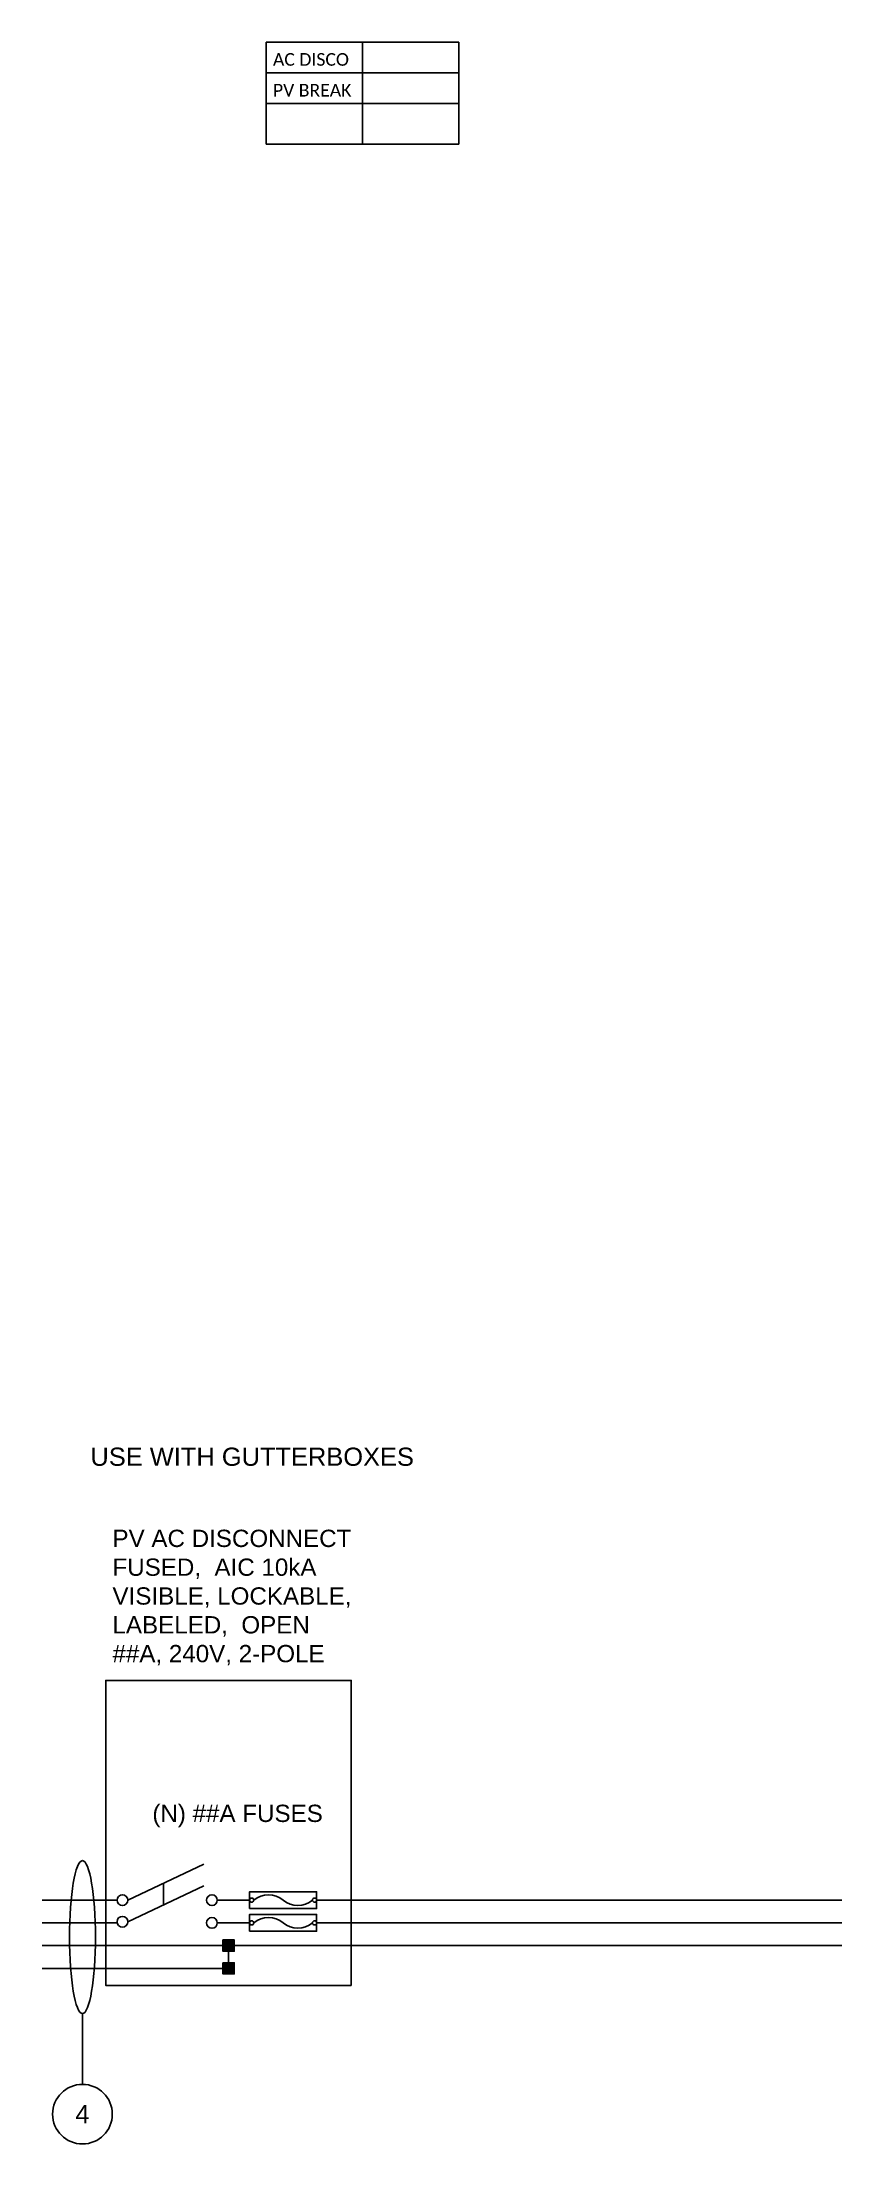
# Model space of a CAD drawing. Header units: inches. Extents: x 283.3 to 318.5, y 6.7 to 99.1.
import ezdxf

# ---------------------------------------------------------------- set-up
doc = ezdxf.new("R2010")
doc.units = ezdxf.units.IN
doc.header["$MEASUREMENT"] = 0
for name, color, linetype in [('Ground', 3, 'Continuous'), ('Negative', 7, 'Continuous'), ('Positive', 1, 'Continuous')]:
    doc.layers.add(name, color=color, linetype=linetype)
doc.layers.add('Hidden', color=1, linetype='Continuous', lineweight=25, plot=False)
doc.layers.add('wirecallout', color=4, linetype='Continuous', lineweight=25)
doc.styles.get("Standard").update_dxf_attribs({"font": 'arial.ttf'})

# ---------------------------------------------------------------- blocks, each defined once
blk = doc.blocks.new('*T20')
at = {"color": 0, "linetype": 'ByBlock', "lineweight": -2, "transparency": 16777216}
for p, q in [((0, 0), (8.467, 0)), ((0, 0), (0, -4.497)), ((4.233, 0), (4.233, -4.497)), ((8.467, 0), (8.467, -4.497)), ((0, -1.348), (8.467, -1.348)), ((0, -2.697), (8.467, -2.697)), ((0, -4.497), (8.467, -4.497))]:
    blk.add_line(p, q, dxfattribs=at)
at = {"color": 0, "transparency": 16777216, "char_height": 0.55556, "width": 3.63333}
for s, insert, attachment_point in [('{\\fCalibri|b0|i0|c0;AC DISCO', (0.3, -1.048), 7), ('{\\fCalibri|b0|i0|c0;PV BREAK', (0.3, -2.397), 7), ('{\\fCalibri|b0|i0|c0;', (8.167, -1.048), 9), ('{\\fCalibri|b0|i0|c0;', (4.533, -2.397), 7)]:
    blk.add_mtext(s, dxfattribs=dict(at, insert=insert, attachment_point=attachment_point))
blk = doc.blocks.new('*U19')
h = blk.add_hatch(color=256)
h.dxf.hatch_style = 1
h.paths.add_polyline_path([(8.443, 1.248), (7.947, 1.248), (7.947, 1), (8.443, 1)])
h.paths.add_polyline_path([(8.443, 1), (7.947, 1), (7.947, 0.752), (8.443, 0.752)])
h = blk.add_hatch(color=256)
h.dxf.hatch_style = 1
h.paths.add_polyline_path([(8.443, 0.248), (7.947, 0.248), (7.947, 0), (8.443, 0)])
h.paths.add_polyline_path([(8.443, 0), (7.947, 0), (7.947, -0.248), (8.443, -0.248)])
for p, q in [((3.767, 3), (7.111, 4.582)), ((5.333, 3.74), (5.333, 2.79)), ((3.767, 2.05), (7.111, 3.632)), ((7.702, 3), (9.122, 3)), ((7.702, 2), (9.122, 2)), ((7.959, 1), (0, 1)), ((35.153, 1), (8.431, 1)), ((8.195, 0.236), (8.195, 0.764)), ((1.775, -1.99), (1.775, -5.101))]:
    blk.add_line(p, q)
for points in [[(13.588, -0.753), (2.802, -0.753), (2.802, 12.663), (13.588, 12.663)], [(9.122, 2.631), (12.068, 2.631), (12.068, 3.369), (9.122, 3.369)], [(9.122, 1.631), (12.068, 1.631), (12.068, 2.369), (9.122, 2.369)], [(7.947, 1.248), (8.443, 1.248), (8.443, 0.752), (7.947, 0.752)], [(7.947, 0.248), (8.443, 0.248), (8.443, -0.248), (7.947, -0.248)]]:
    blk.add_lwpolyline(points, close=True)
for centre, radius in [((3.532, 3), 0.236), ((7.466, 3), 0.236), ((9.214, 3), 0.0922), ((11.976, 3), 0.0922), ((3.532, 2.05), 0.236), ((7.466, 2), 0.236), ((9.214, 2), 0.0922), ((11.976, 2), 0.0922), ((8.195, 1), 0.236), ((8.195, 0), 0.236), ((1.775, -6.412), 1.311)]:
    blk.add_circle(centre, radius)
for centre, start, end in [((9.951, 2.255), 49.13082, 130.86918), ((11.239, 3.745), 229.13082, 310.86918), ((9.951, 1.255), 49.13082, 130.86918), ((11.239, 2.745), 229.13082, 310.86918)]:
    blk.add_arc(centre, 0.985, start, end)
at = {"layer": 'Ground'}
blk.add_lwpolyline([(0, 0), (7.959, 0)], dxfattribs=at)
at = {"layer": 'Negative'}
for p, q in [((3.296, 3), (0, 3)), ((35.153, 3), (12.068, 3))]:
    blk.add_line(p, q, dxfattribs=at)
at = {"layer": 'Positive', "color": 7}
for p, q in [((3.301, 2), (0, 2)), ((35.153, 2), (12.068, 2))]:
    blk.add_line(p, q, dxfattribs=at)
at = {"layer": 'wirecallout', "color": 7, "extrusion": (0, 0, -1)}
blk.add_ellipse((1.775, 1.374), major_axis=(0, 3.364), ratio=0.169711, dxfattribs=at)
blk.add_blockref('*T20', (9.846, 84.719))
blk.add_text('(N) ##A FUSES', height=0.76).set_placement((4.847, 6.437))
for s, width, gutter_width, heights, insert, char_height, attachment_point in [('PV AC DISCONNECT\\PFUSED,  AIC 10kA\\PVISIBLE, LOCKABLE, LABELED,  OPEN\\P##A, 240V, 2-POLE', 12.26664, 0.95, [6.355], (3.094, 13.322), 0.76, 7), ('4', 15.64005, 1, [0], (1.775, -6.412), 0.8, 5)]:
    blk.add_mtext_dynamic_manual_height_columns(s, width=width, gutter_width=gutter_width, heights=heights, dxfattribs=dict(insert=insert, char_height=char_height, attachment_point=attachment_point))
at = {"layer": 'Hidden', "insert": (2.126, 22.902), "char_height": 0.8, "attachment_point": 1}
blk.add_mtext_dynamic_manual_height_columns('{\\C1;USE WITH GUTTERBOXES}', width=15.8617, gutter_width=1, heights=[8.066], dxfattribs=at)

msp = doc.modelspace()

# ---------------------------------------------------------------- block references
at = {"ltscale": 15}
msp.add_blockref('*U19', (283.342, 14.406), dxfattribs=at)

doc.saveas('drawing.dxf')
